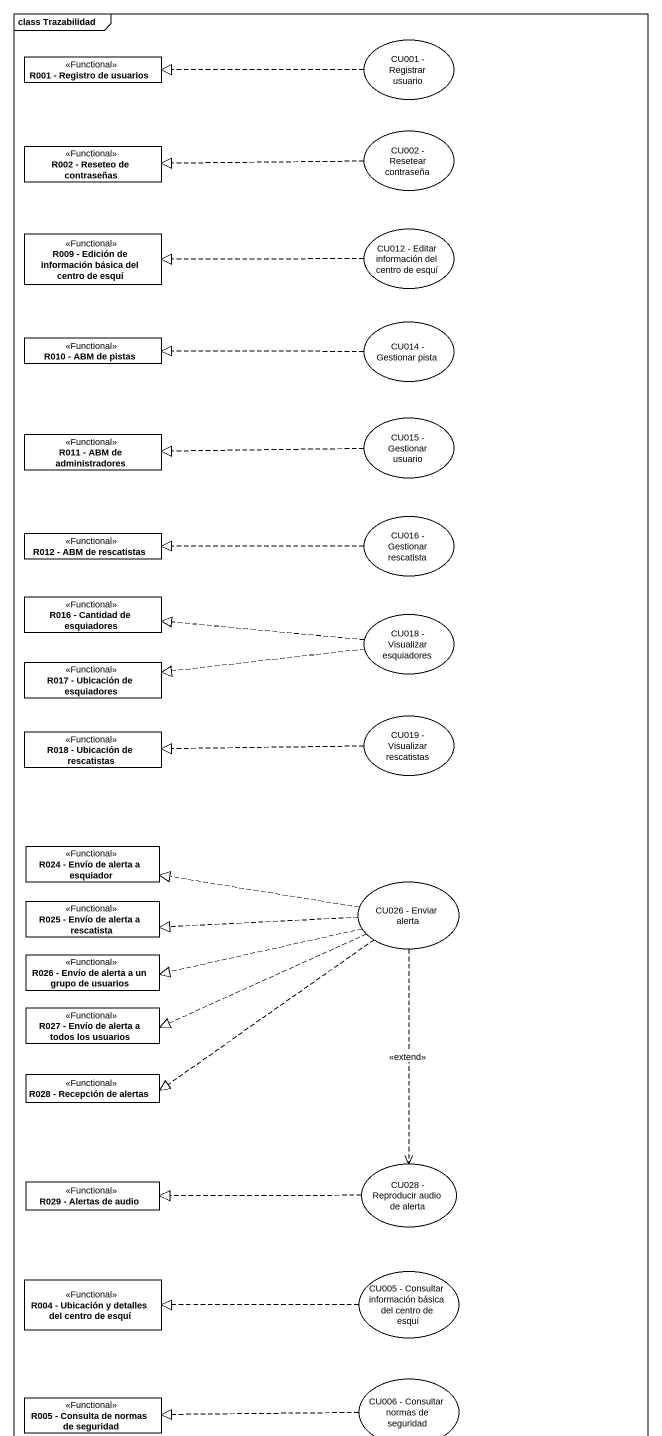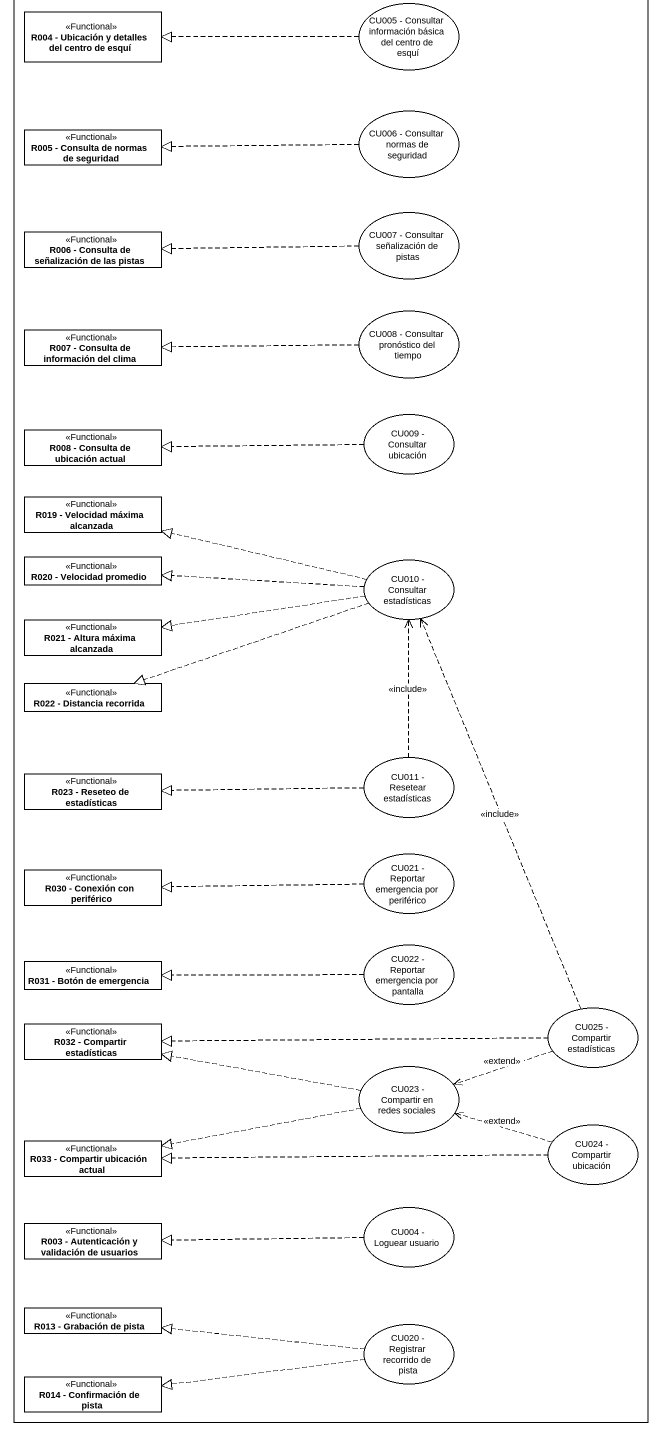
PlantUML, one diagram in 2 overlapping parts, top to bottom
@startuml
mainframe class Trazabilidad
allowmixing
hide circle
hide empty members
class "R001 - Registro de usuarios" as R001_Registro_de_usuarios <<Functional>>
usecase "CU001 - Registrar usuario" as CU001_Registrar_usuario
class "R002 - Reseteo de contraseñas" as R002_Reseteo_de_contraseñas <<Functional>>
usecase "CU002 - Resetear contraseña" as CU002_Resetear_contraseña
class "R009 - Edición de información básica del centro de esquí" as R009_Edición_de_información <<Functional>>
usecase "CU012 - Editar información del centro de esquí" as CU012_Editar_información
class "R010 - ABM de pistas" as R010_ABM_de_pistas <<Functional>>
usecase "CU014 - Gestionar pista" as CU014_Gestionar_pista
usecase "CU015 - Gestionar usuario" as CU015_Gestionar_usuario
class "R011 - ABM de administradores" as R011_ABM_de_administradores <<Functional>>
class "R012 - ABM de rescatistas" as R012_ABM_de_rescatistas <<Functional>>
usecase "CU016 - Gestionar rescatista" as CU016_Gestionar_rescatista
class "R016 - Cantidad de esquiadores" as R016_Cantidad_de_esquiadores <<Functional>>
usecase "CU018 - Visualizar esquiadores" as CU018_Visualizar_esquiadores
class "R017 - Ubicación de esquiadores" as R017_Ubicación_de <<Functional>>
usecase "CU019 - Visualizar rescatistas" as CU019_Visualizar_rescatistas
class "R018 - Ubicación de rescatistas" as R018_Ubicación_de <<Functional>>
class "R024 - Envío de alerta a esquiador" as R024_Envío_de_alerta_a <<Functional>>
usecase "CU026 - Enviar alerta" as CU026_Enviar_alerta
class "R025 - Envío de alerta a rescatista" as R025_Envío_de_alerta_a <<Functional>>
class "R026 - Envío de alerta a un grupo de usuarios" as R026_Envío_de_alerta_a_un <<Functional>>
class "R027 - Envío de alerta a todos los usuarios" as R027_Envío_de_alerta_a <<Functional>>
class "R028 - Recepción de alertas" as R028_Recepción_de_alertas <<Functional>>
class "R029 - Alertas de audio" as R029_Alertas_de_audio <<Functional>>
usecase "CU028 - Reproducir audio de alerta" as CU028_Reproducir_audio_de
class "R004 - Ubicación y detalles del centro de esquí" as R004_Ubicación_y_detalles <<Functional>>
usecase "CU005 - Consultar información básica del centro de esquí" as CU005_Consultar_información
usecase "CU006 - Consultar normas de seguridad" as CU006_Consultar_normas_de
class "R005 - Consulta de normas de seguridad" as R005_Consulta_de_normas_de <<Functional>>
class "R006 - Consulta de señalización de las pistas" as R006_Consulta_de <<Functional>>
usecase "CU007 - Consultar señalización de pistas" as CU007_Consultar
usecase "CU008 - Consultar pronóstico del tiempo" as CU008_Consultar_pronóstico
class "R007 - Consulta de información del clima" as R007_Consulta_de <<Functional>>
usecase "CU009 - Consultar ubicación" as CU009_Consultar_ubicación
class "R008 - Consulta de ubicación actual" as R008_Consulta_de_ubicación <<Functional>>
class "R019 - Velocidad máxima alcanzada" as R019_Velocidad_máxima <<Functional>>
class "R020 - Velocidad promedio" as R020_Velocidad_promedio <<Functional>>
usecase "CU010 - Consultar estadísticas" as CU010_Consultar_estadísticas
class "R021 - Altura máxima alcanzada" as R021_Altura_máxima_alcanzada <<Functional>>
class "R022 - Distancia recorrida" as R022_Distancia_recorrida <<Functional>>
class "R023 - Reseteo de estadísticas" as R023_Reseteo_de_estadísticas <<Functional>>
usecase "CU011 - Resetear estadísticas" as CU011_Resetear_estadísticas
usecase "CU021 - Reportar emergencia por periférico" as CU021_Reportar_emergencia
class "R030 - Conexión con periférico" as R030_Conexión_con_periférico <<Functional>>
class "R031 - Botón de emergencia" as R031_Botón_de_emergencia <<Functional>>
usecase "CU022 - Reportar emergencia por pantalla" as CU022_Reportar_emergencia
usecase "CU025 - Compartir estadísticas" as CU025_Compartir_estadísticas
class "R032 - Compartir estadísticas" as R032_Compartir_estadísticas <<Functional>>
usecase "CU023 - Compartir en redes sociales" as CU023_Compartir_en_redes
usecase "CU024 - Compartir ubicación" as CU024_Compartir_ubicación
class "R033 - Compartir ubicación actual" as R033_Compartir_ubicación <<Functional>>
class "R003 - Autenticación y validación de usuarios" as R003_Autenticación_y <<Functional>>
usecase "CU004 - Loguear usuario" as CU004_Loguear_usuario
class "R013 - Grabación de pista" as R013_Grabación_de_pista <<Functional>>
usecase "CU020 - Registrar recorrido de pista" as CU020_Registrar_recorrido
class "R014 - Confirmación de pista" as R014_Confirmación_de_pista <<Functional>>
CU001_Registrar_usuario .left.|> R001_Registro_de_usuarios
CU002_Resetear_contraseña .left.|> R002_Reseteo_de_contraseñas
CU012_Editar_información .left.|> R009_Edición_de_información
CU014_Gestionar_pista .left.|> R010_ABM_de_pistas
CU015_Gestionar_usuario .left.|> R011_ABM_de_administradores
CU016_Gestionar_rescatista .left.|> R012_ABM_de_rescatistas
CU018_Visualizar_esquiadores .left.|> R016_Cantidad_de_esquiadores
CU018_Visualizar_esquiadores .left.|> R017_Ubicación_de
CU019_Visualizar_rescatistas .left.|> R018_Ubicación_de
CU026_Enviar_alerta .left.|> R024_Envío_de_alerta_a
CU026_Enviar_alerta .left.|> R025_Envío_de_alerta_a
CU026_Enviar_alerta .left.|> R026_Envío_de_alerta_a_un
CU026_Enviar_alerta .left.|> R027_Envío_de_alerta_a
CU026_Enviar_alerta .left.|> R028_Recepción_de_alertas
CU026_Enviar_alerta ..> CU028_Reproducir_audio_de : <<extend>>
CU028_Reproducir_audio_de .left.|> R029_Alertas_de_audio
CU005_Consultar_información .left.|> R004_Ubicación_y_detalles
CU006_Consultar_normas_de .left.|> R005_Consulta_de_normas_de
CU007_Consultar .left.|> R006_Consulta_de
CU008_Consultar_pronóstico .left.|> R007_Consulta_de
CU009_Consultar_ubicación .left.|> R008_Consulta_de_ubicación
CU010_Consultar_estadísticas .left.|> R019_Velocidad_máxima
CU010_Consultar_estadísticas .left.|> R020_Velocidad_promedio
CU010_Consultar_estadísticas .left.|> R021_Altura_máxima_alcanzada
CU010_Consultar_estadísticas .left.|> R022_Distancia_recorrida
CU011_Resetear_estadísticas .up.> CU010_Consultar_estadísticas : <<include>>
CU011_Resetear_estadísticas .left.|> R023_Reseteo_de_estadísticas
CU021_Reportar_emergencia .left.|> R030_Conexión_con_periférico
CU022_Reportar_emergencia .left.|> R031_Botón_de_emergencia
CU025_Compartir_estadísticas .up.> CU010_Consultar_estadísticas : <<include>>
CU025_Compartir_estadísticas .left.|> R032_Compartir_estadísticas
CU025_Compartir_estadísticas .left.> CU023_Compartir_en_redes : <<extend>>
CU023_Compartir_en_redes .left.|> R032_Compartir_estadísticas
CU023_Compartir_en_redes .left.|> R033_Compartir_ubicación
CU024_Compartir_ubicación .left.> CU023_Compartir_en_redes : <<extend>>
CU024_Compartir_ubicación .left.|> R033_Compartir_ubicación
CU004_Loguear_usuario .left.|> R003_Autenticación_y
CU020_Registrar_recorrido .left.|> R013_Grabación_de_pista
CU020_Registrar_recorrido .left.|> R014_Confirmación_de_pista
@enduml
